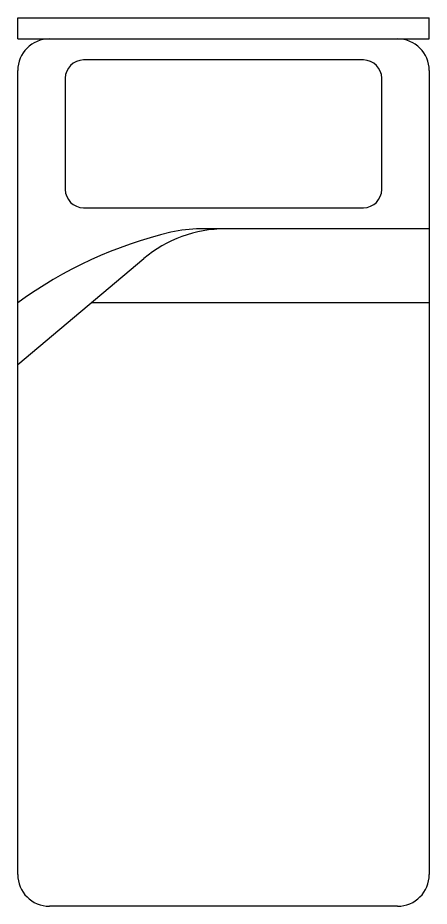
# Model space of a CAD drawing. Header units: inches. Extents: x -19338 to 10560, y -12 to 4973.
# Drawn here: x -338.8 to -266.8, y 1464.2 to 1619.5 of the extents above; entities that cross this region are included whole.
import ezdxf

# ---------------------------------------------------------------- set-up
doc = ezdxf.new("R2010")
doc.units = ezdxf.units.IN
doc.header["$MEASUREMENT"] = 0

# ---------------------------------------------------------------- blocks, each defined once
blk = doc.blocks.new('A$C16782172')
at = {"linetype": 'ByBlock'}
for p, q in [((0, 1.936), (0.897, 1.936)), ((0, 1.89), (0, 1.936)), ((0.897, 1.89), (0.897, 1.936)), ((0, 1.89), (0.897, 1.89)), ((0.7535, 1.844), (0.1435, 1.844)), ((0, 0.069), (0, 1.821)), ((0.897, 1.821), (0.897, 0.069)), ((0.1035, 1.804), (0.1035, 1.562)), ((0.7935, 1.562), (0.7935, 1.804)), ((0.1435, 1.522), (0.7535, 1.522)), ((0.897, 1.476), (0.3975, 1.476)), ((0.0003, 1.1801), (0.2745, 1.4111)), ((0.897, 1.315), (0.161, 1.315)), ((0.828, 0), (0.069, 0))]:
    blk.add_line(p, q, dxfattribs=at)
for centre, radius, start, end in [((0.069, 1.821), 0.069, 90, 180), ((0.828, 1.821), 0.069, 0, 90), ((0.1435, 1.804), 0.04, 90, 180), ((0.7535, 1.804), 0.04, 0, 90), ((0.1435, 1.562), 0.04, 180, 270), ((0.7535, 1.562), 0.04, 270, 0), ((0.4523, 1.2), 0.276, 90, 130.1059), ((0.3975, 1.2), 0.276, 90, 103.3928), ((0.5504, 0.5579), 0.936, 103.3928, 126.0202), ((0.069, 0.069), 0.069, 180, 270), ((0.828, 0.069), 0.069, 270, 0)]:
    blk.add_arc(centre, radius, start, end, dxfattribs=at)

msp = doc.modelspace()

# ---------------------------------------------------------------- block references
at = {"xscale": 80.23092253712126, "yscale": 80.23092253712126, "zscale": 80.23092253712126}
msp.add_blockref('A$C16782172', (-338.813, 1464.221), dxfattribs=at)

doc.saveas('drawing.dxf')
